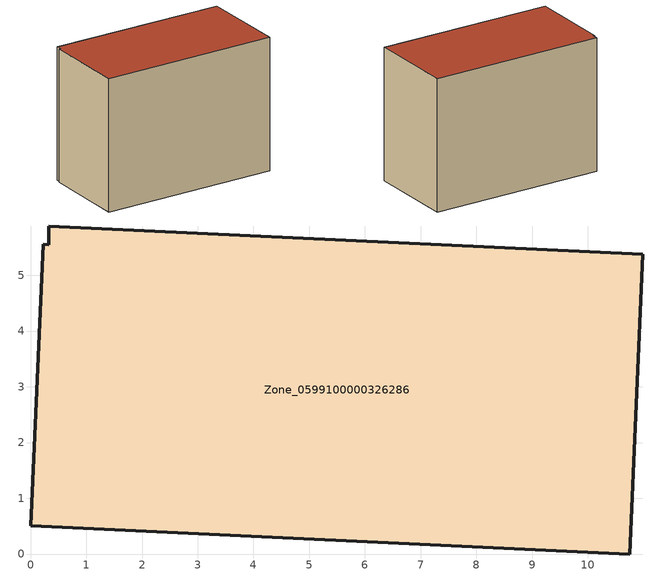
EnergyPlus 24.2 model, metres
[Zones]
Zone_0599100000326286
 floor ground (C_G): 0.33,5.89 10.99,5.38 10.75,0 0,0.51 0.23,5.56 0.33,5.55 z1.43
 wall outside (C_F): 10.75,0 10.99,5.38 0.33,5.89 0.33,5.55 0.23,5.56 0,0.51 10.75,0 z1.43:9.52
 roof outside (C_R): 10.99,5.38 0.33,5.89 0.33,5.55 0.23,5.56 0,0.51 10.75,0 z9.52
[BUILDING]
Pand.0599100000326286: North Axis=0; Terrain=City; Loads Convergence Tolerance Value=0.04; Temperature Convergence Tolerance Value=0.4; Solar Distribution=FullExterior; Maximum Number of Warmup Days=25; Minimum Number of Warmup Days=1
[Site:Location]
Rotterdam.The.Hague.AP_ZH_NLD Design_Conditions: Latitude=51.96; Longitude=4.45; Time Zone=1; Elevation=-4.5
[SITE:GROUNDTEMPERATURE:BUILDINGSURFACE]
18, 18, 18, 18, 18, 18, 18, 18, 18, 18, 18, 18
[MATERIAL] Thermal Absorptance=0.9; Solar Absorptance=0.7; Visible Absorptance=0.7
Name | Roughness | Thickness | Conductivity | Density | Specific Heat
G.TI.1992-2005 | MediumSmooth | 0.15 | 0.06 | 540 | 1210
F.TI.1992-2005 | Rough | 0.3 | 0.12 | 1920 | 840
R.TI.1992-2005 | MediumRough | 0.2 | 0.08 | 1500 | 1000
[CONSTRUCTION]
C_G: G.TI.1992-2005
C_F: F.TI.1992-2005
C_R: R.TI.1992-2005
[ZONE]
Zone_0599100000326286: Type=1; Multiplier=1; Ceiling Height=Autocalculate; Volume=Autocalculate; Floor Area=autocalculate; Part of Total Floor Area=Yes
[ZONEINFILTRATION:DESIGNFLOWRATE]
Infil_Zone_0599100000326286: Zone or ZoneList or Space or SpaceList=Zone_0599100000326286; Schedule=AlwaysOn; Design Flow Rate Calculation Method=Flow/Area; Flow Rate per Floor Area=0.0015; Constant Term Coefficient=1; Temperature Term Coefficient=0; Velocity Term Coefficient=0; Velocity Squared Term Coefficient=0
[HVACTEMPLATE:ZONE:IDEALLOADSAIRSYSTEM]
Zone_0599100000326286: Maximum Heating Supply Air Temperature=50; Minimum Cooling Supply Air Temperature=13; Maximum Heating Supply Air Humidity Ratio=0.0156; Minimum Cooling Supply Air Humidity Ratio=0.0077; Heating Limit=NoLimit; Cooling Limit=NoLimit; Dehumidification Control Type=ConstantSensibleHeatRatio; Cooling Sensible Heat Ratio=0.7; Dehumidification Setpoint=60; Humidification Control Type=None; Humidification Setpoint=30; Outdoor Air Method=None; Outdoor Air Flow Rate per Person=0.00944; Outdoor Air Flow Rate per Zone Floor Area=0; Outdoor Air Flow Rate per Zone=0; Demand Controlled Ventilation Type=None; Outdoor Air Economizer Type=NoEconomizer; Heat Recovery Type=None; Sensible Heat Recovery Effectiveness=0.7; Latent Heat Recovery Effectiveness=0.65
[ZONECONTROL:THERMOSTAT]
ThermostatControl_Zone_0599100000326286: Zone or ZoneList=Zone_0599100000326286; Control Type Schedule=DualSetpointControlType; Control 1=Thermostat_Zone_0599100000326286; Temperature Difference Between Cutout And Setpoint=0
[THERMOSTATSETPOINT:DUALSETPOINT]
Thermostat_Zone_0599100000326286: Heating Setpoint Temperature Schedule=HeatingSetpoint_Zone_0599100000326286; Cooling Setpoint Temperature Schedule=CoolingSetpoint_Zone_0599100000326286
[SCHEDULE:COMPACT]
HeatingSetpoint_Zone_0599100000326286: Through: 12/31, For: AllDays, Until: 24:00, 21
CoolingSetpoint_Zone_0599100000326286: Through: 12/31, For: AllDays, Until: 24:00, 24
DualSetpointControlType: Through: 12/31, For: AllDays, Until: 24:00, 4
AlwaysOn: Through: 12/31, For: AllDays, Until: 24:00, 1
